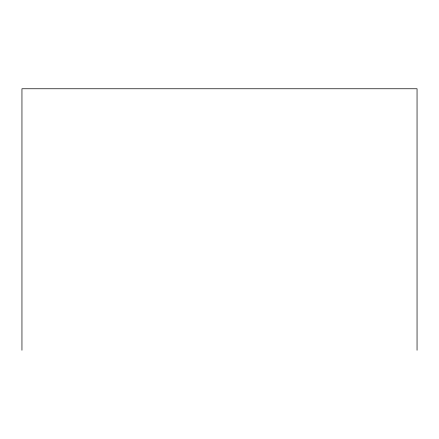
<?xml version="1.0" encoding="UTF-8"?>
<svg xmlns="http://www.w3.org/2000/svg" width="439" height="439" viewBox="0 0 439 439"><rect width="100%" height="100%" fill="white"/><g stroke="black" fill="none" stroke-linecap="round" stroke-linejoin="round"><path stroke-width="0.66" d="M417.05 350.24L417.05 88.76L21.95 88.76L21.95 350.24"/></g></svg>
